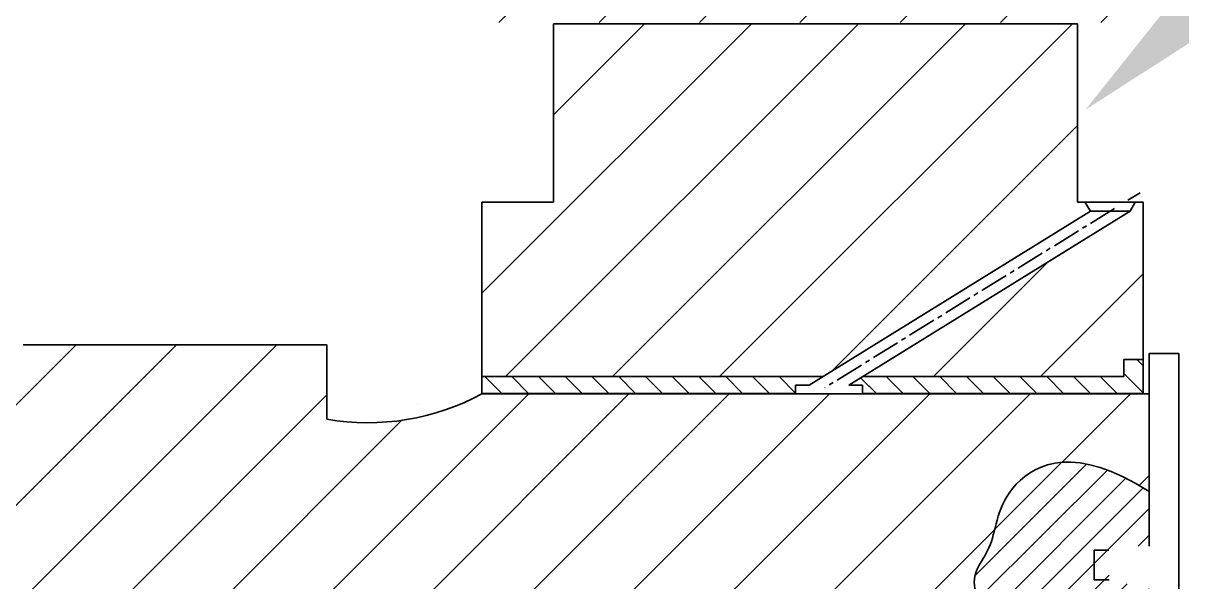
# Model space of a CAD drawing. Header units: millimetres. Extents: x -20242 to 39158, y -15780 to 26220.
# Drawn here: x -2619 to -1841, y 16991 to 17367 of the extents above; entities that cross this region are included whole.
import ezdxf
from ezdxf import colors
from ezdxf.entities.mleader import LeaderData, LeaderLine
from ezdxf.math import Vec2, Vec3

# ---------------------------------------------------------------- set-up
doc = ezdxf.new("R2010")
doc.units = ezdxf.units.MM
doc.linetypes.add('AM_ISO02W050x2', pattern=[3.75, 3, -0.75])
doc.linetypes.add('CENTER2', pattern=[28.575, 19.05, -3.175, 3.175, -3.175])
doc.styles.get("Standard").update_dxf_attribs({"font": 'arial.ttf'})
pattern_1 = [(135, (-13419.83, 9812.398), (-8.980256, -8.980256), [])]
pattern_2 = [(45, (-13419.83, 9812.4), (-35.92102, 35.92102), [])]

# ---------------------------------------------------------------- blocks, each defined once
blk = doc.blocks.new('*U4')
at = {"color": 0, "linetype": 'CENTER2', "transparency": 16777216}
blk.add_line((97.35, 60.24), (-97.35, -60.24), dxfattribs=at)

msp = doc.modelspace()

# ---------------------------------------------------------------- hatches: boundary and pattern name
at = {"linetype": 'AM_ISO02W050x2', "lineweight": -3}
h = msp.add_hatch(dxfattribs=at)
h.set_pattern_fill('ANSI31', color=256, scale=15)
h.paths.add_polyline_path([(-9933.679, 18366.462), (-10433.679, 18366.462), (-10433.679, 18341.662, 0.4142136), (-10425.679, 18333.662), (-10215.919, 18333.662, -0.4142136), (-10195.919, 18313.662), (-10195.919, 17419.262, -0.4142136), (-10215.919, 17399.262), (-10425.679, 17399.262, 0.4142136), (-10433.679, 17391.262), (-10433.679, 17366.462), (-9933.679, 17366.462), (-9933.679, 17391.262, 0.4142343), (-9941.679, 17399.262), (-10151.479, 17399.262, -0.4142136), (-10171.479, 17419.262), (-10171.479, 18313.662, -0.414172), (-10151.482, 18333.662), (-9941.19, 18333.677, 0.3964319), (-9933.679, 18341.662)])
h.paths.add_polyline_path([(-1840.168, 17399.832), (-2049.968, 17399.832, -0.4142136), (-2069.968, 17419.832), (-2069.968, 18314.232, -0.4142136), (-2049.968, 18334.232), (-1840.168, 18334.232, 0.4142136), (-1832.168, 18342.232), (-1832.168, 18367.032), (-2332.168, 18367.032), (-2332.168, 18342.232, 0.4142343), (-2324.168, 18334.232), (-2114.408, 18334.232, -0.4142136), (-2094.408, 18314.232), (-2094.408, 17419.832, -0.414172), (-2114.406, 17399.832), (-2324.657, 17399.817, 0.3964336), (-2332.168, 17391.832), (-2332.168, 17367.032), (-1832.168, 17367.032), (-1832.168, 17391.832, 0.4142136)])
h.paths.add_polyline_path([(-3635.207, 16860.586), (-3635.207, 17164.586), (-8635.207, 17164.586), (-8635.207, 16860.586), (-8635.207, 16556.586), (-3635.207, 16556.586)])
h.paths.add_polyline_path([(-8635.207, 16860.586), (-8635.207, 17164.586, -0.0742098), (-8835.207, 17216.586), (-8943.207, 17216.586), (-8943.207, 16504.586), (-8835.207, 16504.586, -0.0742098), (-8635.207, 16556.586)])
h.paths.add_polyline_path([(-8943.207, 17216.586), (-9098.838, 17216.586), (-9098.838, 16504.586), (-8943.207, 16504.586)])
h.paths.add_polyline_path([(-9098.838, 17216.586), (-9475.207, 17216.586), (-9475.207, 16504.586), (-9098.838, 16504.586)])
edge = h.paths.add_edge_path()
edge.add_arc((-9663.242, 17450.345), 300, 272.299027, 308.813064, ccw=False)
edge.add_line((-9651.207, 17150.586), (-9855.207, 17150.586))
edge.add_line((-9855.207, 17150.586), (-9855.207, 17100.586))
edge.add_arc((-9882.836, 17258.183), 160, 241.489345, 279.94355, ccw=False)
edge.add_line((-9959.207, 17117.586), (-10407.207, 17117.586))
edge.add_line((-10407.207, 17117.586), (-10407.207, 17052.007))
edge.add_spline(control_points=[(-10407.207, 17052.007), (-10357.917, 17083.61), (-10304.783, 17058.328), (-10304.783, 17011.555), (-10279.481, 16992.593), (-10318.699, 16939.501), (-10347.796, 16915.482), (-10379.424, 16940.765), (-10407.207, 16940.765)], knot_values=[0, 0, 0, 0, 1, 2, 3, 4, 5, 6, 6, 6, 6], degree=3, periodic=0)
edge.add_line((-10407.207, 16940.765), (-10407.207, 16780.408))
edge.add_spline(control_points=[(-10407.207, 16780.408), (-10379.424, 16780.408), (-10347.796, 16805.69), (-10318.699, 16781.672), (-10279.481, 16728.579), (-10304.783, 16709.617), (-10304.783, 16662.845), (-10357.917, 16637.562), (-10407.207, 16669.165)], knot_values=[0, 0, 0, 0, 1, 2, 3, 4, 5, 6, 6, 6, 6], degree=3, periodic=0)
edge.add_line((-10407.207, 16669.165), (-10407.207, 16603.586))
edge.add_line((-10407.207, 16603.586), (-9959.207, 16603.586))
edge.add_arc((-9882.836, 16462.99), 160, 80.05645, 118.510655, ccw=False)
edge.add_line((-9855.207, 16620.586), (-9855.207, 16570.586))
edge.add_line((-9855.207, 16570.586), (-9651.207, 16570.586))
edge.add_arc((-9663.242, 16270.828), 300, 51.186936, 87.700973, ccw=False)
edge.add_line((-9475.207, 16504.586), (-9475.207, 17216.586))
h.paths.add_polyline_path([(-3327.207, 17216.586), (-3435.207, 17216.586, -0.0742098), (-3635.207, 17164.586), (-3635.207, 16860.586), (-3635.207, 16556.586, -0.0742098), (-3435.207, 16504.586), (-3327.207, 16504.586)])
h.paths.add_polyline_path([(-3171.577, 17216.586), (-3327.207, 17216.586), (-3327.207, 16504.586), (-3171.577, 16504.586)])
h.paths.add_polyline_path([(-2795.207, 17216.586), (-3171.577, 17216.586), (-3171.577, 16504.586), (-2795.207, 16504.586)])
edge = h.paths.add_edge_path()
edge.add_spline(control_points=[(-1863.207, 16669.165), (-1912.497, 16637.562), (-1965.632, 16662.845), (-1965.632, 16709.617), (-1990.934, 16728.579), (-1951.716, 16781.672), (-1922.618, 16805.69), (-1890.99, 16780.408), (-1863.207, 16780.408)], knot_values=[0, 0, 0, 0, 1, 2, 3, 4, 5, 6, 6, 6, 6], degree=3, periodic=0)
edge.add_line((-1863.207, 16780.408), (-1863.207, 16940.765))
edge.add_spline(control_points=[(-1863.207, 16940.765), (-1890.99, 16940.765), (-1922.618, 16915.482), (-1951.716, 16939.501), (-1990.934, 16992.593), (-1965.632, 17011.555), (-1965.632, 17058.328), (-1912.497, 17083.61), (-1863.207, 17052.007)], knot_values=[0, 0, 0, 0, 1, 2, 3, 4, 5, 6, 6, 6, 6], degree=3, periodic=0)
edge.add_line((-1863.207, 17052.007), (-1863.207, 17117.586))
edge.add_line((-1863.207, 17117.586), (-2311.207, 17117.586))
edge.add_arc((-2387.579, 17258.183), 160, 260.05645, 298.510655, ccw=False)
edge.add_line((-2415.207, 17100.586), (-2415.207, 17150.586))
edge.add_line((-2415.207, 17150.586), (-2619.207, 17150.586))
edge.add_arc((-2607.173, 17450.345), 300, 231.186936, 267.700973, ccw=False)
edge.add_line((-2795.207, 17216.586), (-2795.207, 16504.586))
edge.add_arc((-2607.173, 16270.828), 300, 92.299027, 128.813064, ccw=False)
edge.add_line((-2619.207, 16570.586), (-2415.207, 16570.586))
edge.add_line((-2415.207, 16570.586), (-2415.207, 16620.586))
edge.add_arc((-2387.579, 16462.99), 160, 61.489345, 99.94355, ccw=False)
edge.add_line((-2311.207, 16603.586), (-1863.207, 16603.586))
edge.add_line((-1863.207, 16603.586), (-1863.207, 16669.165))
h = msp.add_hatch()
h.set_pattern_fill('ANSI31', color=256, scale=16)
h.set_pattern_definition(pattern_2)
h.paths.add_polyline_path([(-1908.546, 17246.266), (-1911.207, 17246.266), (-1911.207, 17366.266), (-2263.207, 17366.266), (-2263.207, 17246.266), (-2277.207, 17246.266), (-2298.281, 17246.266), (-2311.207, 17246.266), (-2311.207, 17129.203), (-2294.207, 17129.203), (-2280.207, 17129.203), (-2082.152, 17129.203), (-1902.593, 17240.314)])
h = msp.add_hatch()
h.set_pattern_fill('ANSI31', color=256, scale=16)
h.set_pattern_definition(pattern_2)
h.paths.add_polyline_path([(-1894.207, 17129.203), (-1880.207, 17129.203), (-1880.207, 17140.586), (-1867.207, 17140.586), (-1867.207, 17246.266), (-1870.035, 17246.266), (-1875.987, 17240.314), (-2055.546, 17129.203)])
h = msp.add_hatch()
h.set_pattern_fill('ANSI31', color=256, scale=4, angle=90)
h.set_pattern_definition(pattern_1)
h.paths.add_polyline_path([(-1867.22, 17140.586), (-1880.207, 17140.586), (-1880.207, 17129.203), (-2055.546, 17129.203), (-2064.725, 17123.523), (-2055.546, 17117.843), (-1880.207, 17117.843), (-1867.22, 17117.843)])
h = msp.add_hatch()
h.set_pattern_fill('ANSI31', color=256, scale=4, angle=90)
h.set_pattern_definition(pattern_1)
h.paths.add_polyline_path([(-2100.51, 17117.843), (-2100.51, 17129.203), (-2294.207, 17129.203), (-2311.207, 17129.203), (-2311.207, 17117.843), (-2294.207, 17117.843)])
h.paths.add_polyline_path([(-1867.207, 17117.843), (-1867.22, 17129.203), (-2055.546, 17129.203), (-2055.546, 17117.843)])
h = msp.add_hatch()
h.set_pattern_fill('ANSI31', color=256, scale=4)
h.set_pattern_definition([(45, (-13419.83, 9812.398), (-8.980256, 8.980256), [])])
edge = h.paths.add_edge_path()
edge.add_spline(control_points=[(-1863.207, 16940.765), (-1890.99, 16940.765), (-1922.618, 16915.482), (-1951.716, 16939.501), (-1990.934, 16992.593), (-1965.632, 17011.555), (-1965.632, 17058.328), (-1912.497, 17083.61), (-1863.207, 17052.007)], knot_values=[0, 0, 0, 0, 1, 2, 3, 4, 5, 6, 6, 6, 6], degree=3, periodic=0)
edge.add_line((-1863.207, 17052.007), (-1863.207, 17015.286))
edge.add_line((-1863.207, 17015.286), (-1884.927, 17015.286))
edge.add_line((-1884.927, 17015.286), (-1890.007, 17012.536))
edge.add_line((-1890.007, 17012.536), (-1890.007, 16992.636))
edge.add_line((-1890.007, 16992.636), (-1884.927, 16989.886))
edge.add_line((-1884.927, 16989.886), (-1863.207, 16989.886))
edge.add_line((-1863.207, 16989.886), (-1863.207, 16940.765))

# ---------------------------------------------------------------- linework, layer by layer
for p, q in [((-2263.207, 17246.266), (-2263.207, 17366.266)), ((-1911.207, 17366.266), (-2263.207, 17366.266)), ((-1911.207, 17246.266), (-1911.207, 17366.266)), ((-1877.429, 17247.654), (-1869.277, 17252.698)), ((-2311.207, 17246.266), (-2311.207, 17129.203)), ((-2311.207, 17246.266), (-2298.281, 17246.266)), ((-2298.281, 17246.266), (-2277.207, 17246.266)), ((-2263.207, 17246.266), (-2277.207, 17246.266)), ((-1911.207, 17246.266), (-1867.207, 17246.266)), ((-1902.593, 17240.314), (-1906.004, 17246.221)), ((-1875.987, 17240.314), (-1872.524, 17246.313)), ((-1867.207, 17140.586), (-1867.207, 17246.266)), ((-1902.593, 17240.314), (-2091.331, 17123.523)), ((-1875.987, 17240.314), (-2064.725, 17123.523)), ((-1902.593, 17240.314), (-1875.987, 17240.314)), ((-2415.207, 17150.586), (-2619.207, 17150.586)), ((-2415.207, 17150.586), (-2415.207, 17100.586)), ((-1880.207, 17129.203), (-1880.207, 17140.586)), ((-1880.207, 17140.586), (-1867.207, 17140.586)), ((-1867.207, 17117.843), (-1867.233, 17140.586)), ((-1863.207, 17144.586), (-1863.207, 17117.843)), ((-1863.207, 17144.586), (-1843.207, 17144.586)), ((-1843.207, 17144.586), (-1843.207, 17025.446)), ((-1843.207, 16860.586), (-1843.207, 17144.532)), ((-2294.207, 17129.203), (-2311.207, 17129.203)), ((-2311.207, 17129.203), (-2311.207, 17117.843)), ((-2294.207, 17129.203), (-2311.207, 17129.203)), ((-2311.207, 17129.203), (-2311.207, 17117.843)), ((-2294.207, 17129.203), (-2280.207, 17129.203)), ((-2082.152, 17129.203), (-2280.207, 17129.203)), ((-2082.152, 17129.203), (-2280.207, 17129.203)), ((-1894.207, 17129.203), (-2055.546, 17129.203)), ((-1894.207, 17129.203), (-2055.546, 17129.203)), ((-1880.207, 17129.203), (-1894.207, 17129.203)), ((-2311.207, 17117.843), (-2294.207, 17117.843)), ((-1863.207, 17117.586), (-2311.207, 17117.586)), ((-1863.207, 17117.586), (-2311.207, 17117.586)), ((-1863.207, 17117.586), (-2311.207, 17117.586)), ((-2294.207, 17117.843), (-2280.207, 17117.843)), ((-2280.207, 17117.843), (-2100.51, 17117.843)), ((-2100.51, 17117.843), (-2100.51, 17123.523)), ((-2100.51, 17123.523), (-2091.331, 17123.523)), ((-2055.546, 17123.523), (-2064.725, 17123.523)), ((-2055.546, 17117.843), (-2055.546, 17123.523)), ((-2055.546, 17117.843), (-2046.342, 17117.843)), ((-2046.342, 17117.843), (-1894.207, 17117.843)), ((-1894.207, 17117.843), (-1880.207, 17117.843)), ((-1880.207, 17117.843), (-1867.207, 17117.843)), ((-1863.207, 17117.843), (-1863.207, 17018.461)), ((-1863.207, 17117.586), (-1863.207, 17018.461)), ((-1863.207, 17117.586), (-1863.207, 17018.461)), ((-1863.207, 17018.461), (-1863.207, 17015.286)), ((-1900.023, 16992.652), (-1900.023, 17012.462)), ((-1890.119, 17012.462), (-1900.023, 17012.462)), ((-1890.023, 16992.652), (-1900.023, 16992.652))]:
    msp.add_line(p, q)
msp.add_arc((-2387.579, 17258.183), 160, 260.05645, 298.510655)
msp.add_open_spline([(-1863.207, 17052.007), (-1912.497, 17083.61), (-1965.632, 17058.328), (-1965.632, 17011.555), (-1990.934, 16992.593), (-1951.716, 16939.501), (-1922.618, 16915.482), (-1890.99, 16940.765), (-1863.207, 16940.765)], degree=3)

# ---------------------------------------------------------------- block references
at = {"linetype": 'CENTER2'}
msp.add_blockref('*U4', (-1983.659, 17181.919), dxfattribs=at)

# ---------------------------------------------------------------- leaders
at = {"lineweight": -3}
ml = msp.add_multileader_mtext('Standard', dxfattribs=at)
ml.set_content('1', color=256)
ml.set_leader_properties()
ml.build(insert=Vec2(0, 0))
ml.multileader.update_dxf_attribs({"arrow_head_size": 600})
ctx = ml.context
ctx.base_point, ctx.char_height, ctx.arrow_head_size, ctx.landing_gap_size, ctx.plane_origin = Vec3(940.771, 19856.818), 12, 600, 6, Vec3(-1906.004, 17308.403)
notes = []
notes.append((ctx, [(0, (1, 1, 0), (916.771, 19856.818), (1, 0), 24, [(0, [(-1906.004, 17308.403)], 0, [])])]))
ctx.mtext.insert, ctx.mtext.flow_direction = Vec3(946.771, 19862.818), 5
ml = msp.add_multileader_mtext('Standard', dxfattribs=at)
ml.set_content('1', color=256)
ml.set_leader_properties()
ml.build(insert=Vec2(0, 0))
ml.multileader.update_dxf_attribs({"arrow_head_size": 600})
ctx = ml.context
ctx.base_point, ctx.char_height, ctx.arrow_head_size, ctx.landing_gap_size, ctx.plane_origin = Vec3(910.771, 17700.238), 12, 600, 6, Vec3(-3340.672, 13862.597)
notes.append((ctx, [(0, (1, 1, 0), (886.771, 17700.238), (1, 0), 24, [(0, [(-3340.672, 13862.597)], 0, [])])]))
ctx.mtext.insert, ctx.mtext.flow_direction = Vec3(916.771, 17706.238), 5
for ctx, leaders in notes:
    for number, flags, end, landing, length, lines in leaders:
        leader = LeaderData()
        leader.index, (leader.has_last_leader_line, leader.has_dogleg_vector, leader.attachment_direction) = number, flags
        leader.last_leader_point, leader.dogleg_vector, leader.dogleg_length = Vec3(end), Vec3(landing), length
        for number, points, colour, breaks in lines:
            line = LeaderLine()
            line.index, line.vertices, line.color, line.breaks = number, Vec3.list(points), colors.encode_raw_color(colour), breaks
            leader.lines.append(line)
        ctx.leaders.append(leader)

doc.saveas('drawing.dxf')
